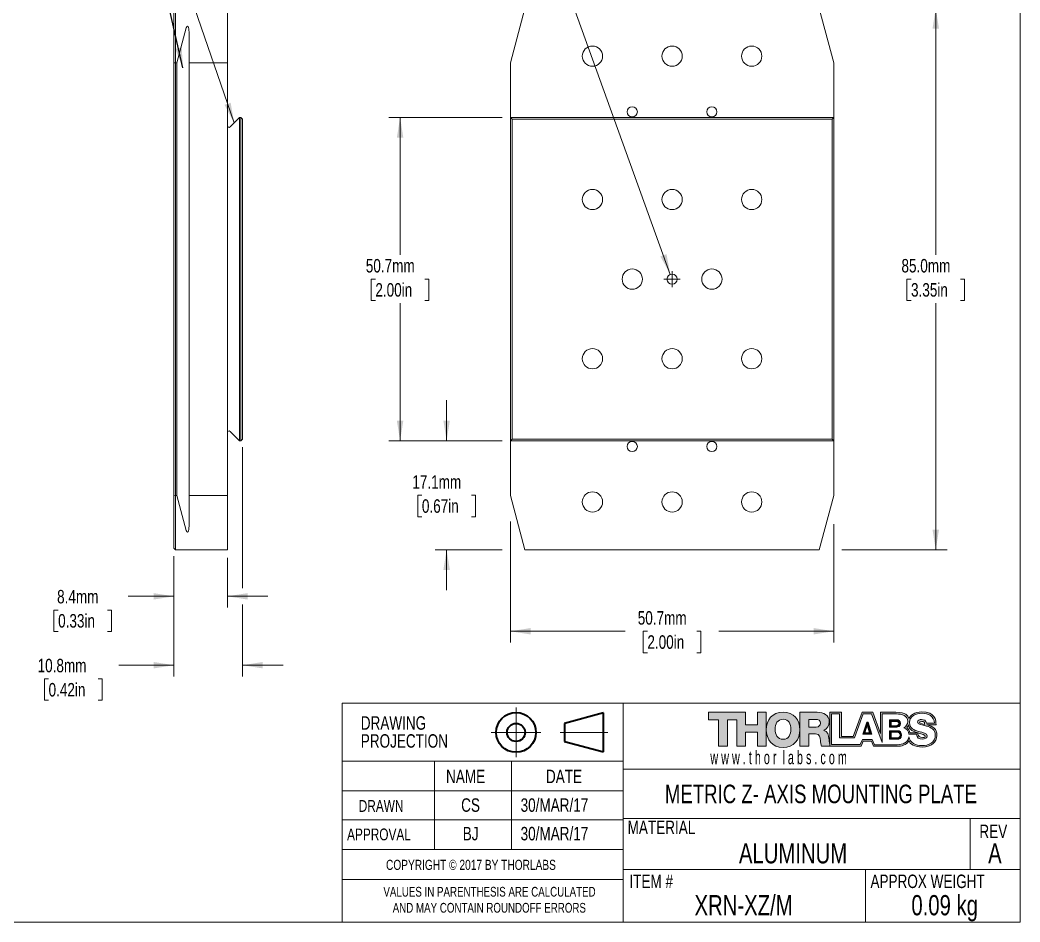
# Paper-space layout 'Sheet2' of a CAD drawing. Header units: millimetres. Extents: x 2 to 278, y 1 to 215.
# Drawn here: x 121.1 to 278, y 0.9 to 142.5 of the extents above; entities that cross this region are included whole.
import ezdxf

# ---------------------------------------------------------------- set-up
doc = ezdxf.new("R2010")
doc.units = ezdxf.units.MM
doc.header["$PDSIZE"] = -1
doc.linetypes.add('CENTERX2', pattern=[20.32, 12.7, -2.54, 2.54, -2.54])
doc.styles.add('SLDTEXTSTYLE0', font='TXT', dxfattribs={"width": 0.75})
doc.styles.add('SLDTEXTSTYLE1', font='TXT', dxfattribs={"width": 0.6})
doc.dimstyles.new('SLDDIMSTYLE0', dxfattribs={"dimtxt": 2.116667, "dimasz": 3.175, "dimexe": 0, "dimexo": 0.0625, "dimgap": 0.529167, "dimtad": 0, "dimtih": 1, "dimtoh": 1, "dimdec": 1, "dimrnd": 1e-09, "dimzin": 12, "dimdsep": 46, "dimtxsty": 'SLDTEXTSTYLE0', "dimsah": 1, "dimcen": 0.09, "dimadec": 0, "dimazin": 3, "dimtfac": 1, "dimtdec": 1, "dimtmove": 0, "dimatfit": 0, "dimfxl": 1, "dimfrac": 2, "dimtolj": 1, "dimtzin": 12, "dimarcsym": 0})
doc.dimstyles.new('SLDDIMSTYLE1', dxfattribs={"dimtxt": 2.116667, "dimasz": 3.175, "dimexe": 0, "dimexo": 0.0625, "dimgap": 0.529167, "dimtad": 0, "dimtih": 1, "dimtoh": 1, "dimdec": 1, "dimrnd": 1e-09, "dimzin": 12, "dimdsep": 46, "dimtxsty": 'SLDTEXTSTYLE0', "dimsah": 1, "dimcen": 0.09, "dimadec": 0, "dimazin": 3, "dimtfac": 1, "dimtdec": 1, "dimtofl": 0, "dimtmove": 0, "dimatfit": 3, "dimfxl": 1, "dimfrac": 2, "dimtolj": 1, "dimtzin": 12, "dimarcsym": 0})
doc.dimstyles.new('SLDDIMSTYLE2', dxfattribs={"dimtxt": 2.116667, "dimasz": 3.175, "dimexe": 0, "dimexo": 0.0625, "dimgap": 0.529167, "dimtad": 0, "dimtih": 1, "dimtoh": 1, "dimdec": 1, "dimrnd": 1e-09, "dimzin": 12, "dimdsep": 46, "dimtxsty": 'SLDTEXTSTYLE0', "dimsah": 1, "dimcen": 0, "dimadec": 0, "dimazin": 3, "dimtfac": 1, "dimtdec": 1, "dimtofl": 0, "dimtmove": 0, "dimatfit": 3, "dimfxl": 1, "dimfrac": 2, "dimtolj": 1, "dimtzin": 12, "dimarcsym": 0})
doc.dimstyles.new('SLDDIMSTYLE3', dxfattribs={"dimtxt": 0.18, "dimasz": 3.175, "dimexe": 0, "dimexo": 0.0625, "dimgap": 0, "dimtad": 0, "dimtih": 1, "dimtoh": 1, "dimdec": 0, "dimrnd": 1e-09, "dimzin": 0, "dimdsep": 46, "dimtxsty": 'Standard', "dimsah": 1, "dimcen": 0.09, "dimadec": 0, "dimazin": 0, "dimtfac": 3.175, "dimtdec": 0, "dimtofl": 0, "dimtmove": 0, "dimatfit": 3, "dimfxl": 1, "dimfrac": 2, "dimtolj": 1, "dimtzin": 0, "dimarcsym": 0})
doc.dimstyles.new('SLDDIMSTYLE4', dxfattribs={"dimtxt": 2.116667, "dimasz": 3.175, "dimexe": 0, "dimexo": 0.0625, "dimgap": 0.529167, "dimtad": 0, "dimtih": 1, "dimtoh": 1, "dimdec": 1, "dimrnd": 1e-09, "dimzin": 4, "dimdsep": 46, "dimtxsty": 'SLDTEXTSTYLE0', "dimsah": 1, "dimcen": 0.09, "dimadec": 0, "dimazin": 1, "dimtfac": 1, "dimtdec": 1, "dimtofl": 0, "dimtmove": 0, "dimatfit": 3, "dimfxl": 1, "dimfrac": 2, "dimtolj": 1, "dimtzin": 12, "dimarcsym": 0})

# ---------------------------------------------------------------- blocks, each defined once
blk = doc.blocks.new('THORLABS LOGO1_2')
at = {"linetype": 'Continuous'}
h = blk.add_hatch(color=7, dxfattribs=at)
edge = h.paths.add_edge_path(flags=0)
edge.add_spline(control_points=[(156.02, 46.19), (155.12, 47.9), (154.59, 50.05), (147.73, 50.05)], knot_values=[4, 4, 4, 4, 5, 5, 5, 5], weights=[1, 1, 1, 1], degree=3, periodic=0)
edge.add_line((147.73, 50.05), (138.3, 50.05))
edge.add_line((138.3, 50.05), (138.3, 36.75))
edge.add_line((138.3, 36.75), (133.38, 50.05))
edge.add_line((133.38, 50.05), (126.78, 50.05))
edge.add_line((126.78, 50.05), (121.04, 34.84))
edge.add_line((121.04, 34.84), (113.73, 34.79))
edge.add_line((113.73, 34.79), (113.64, 50.05))
edge.add_line((113.64, 50.05), (106.38, 50.05))
edge.add_line((106.38, 50.05), (106.37, 28.7))
edge.add_line((106.37, 28.7), (126.07, 28.76))
edge.add_line((126.07, 28.76), (127.34, 31.91))
edge.add_line((127.34, 31.91), (132.52, 31.91))
edge.add_line((132.52, 31.91), (133.73, 28.76))
edge.add_line((133.73, 28.76), (149.68, 28.76))
edge.add_spline(control_points=[(149.68, 28.76), (152.52, 28.81), (155.17, 30.16), (155.98, 32.14)], knot_values=[19, 19, 19, 19, 20, 20, 20, 20], weights=[1, 1, 1, 1], degree=3, periodic=0)
edge.add_spline(control_points=[(155.98, 32.14), (156.75, 30.16), (159.42, 28.16), (164.59, 28.16)], knot_values=[20, 20, 20, 20, 21, 21, 21, 21], weights=[1, 1, 1, 1], degree=3, periodic=0)
edge.add_spline(control_points=[(164.59, 28.16), (169.77, 28.16), (173.62, 31.31), (173.62, 35.45)], knot_values=[21, 21, 21, 21, 22, 22, 22, 22], weights=[1, 1, 1, 1], degree=3, periodic=0)
edge.add_spline(control_points=[(173.62, 35.45), (173.62, 39.66), (171.19, 41.16), (167.34, 42.17)], knot_values=[22, 22, 22, 22, 23, 23, 23, 23], weights=[1, 1, 1, 1], degree=3, periodic=0)
edge.add_spline(control_points=[(167.34, 42.17), (167.28, 42.18), (167.24, 42.2), (167.19, 42.21)], knot_values=[0, 0, 0, 0, 1, 1, 1, 1], weights=[1, 1, 1, 1], degree=3, periodic=0)
edge.add_line((167.19, 42.21), (173.07, 42.17))
edge.add_spline(control_points=[(173.07, 42.17), (173.07, 45.27), (172.46, 50.25), (164.19, 50.25)], knot_values=[2, 2, 2, 2, 3, 3, 3, 3], weights=[1, 1, 1, 1], degree=3, periodic=0)
edge.add_spline(control_points=[(164.19, 50.25), (159.36, 50.25), (156.98, 47.9), (156.02, 46.19)], knot_values=[3, 3, 3, 3, 4, 4, 4, 4], weights=[1, 1, 1, 1], degree=3, periodic=0)
edge = h.paths.add_edge_path(flags=0)
edge.add_spline(control_points=[(166.33, 35.1), (166.09, 34.16), (165.4, 33.89), (163.61, 34.38)], knot_values=[4, 4, 4, 4, 5, 5, 5, 5], weights=[1, 1, 1, 1], degree=3, periodic=0)
edge.add_spline(control_points=[(163.61, 34.38), (161.73, 34.9), (161.7, 35.93), (161.7, 37.09)], knot_values=[5, 5, 5, 5, 6, 6, 6, 6], weights=[1, 1, 1, 1], degree=3, periodic=0)
edge.add_spline(control_points=[(161.7, 37.09), (164.07, 36.41), (166.45, 35.6), (166.33, 35.1)], knot_values=[3, 3, 3, 3, 4, 4, 4, 4], weights=[1, 1, 1, 1], degree=3, periodic=0)
edge = h.paths.add_edge_path(flags=0)
edge.add_spline(control_points=[(155.3, 44.17), (155.3, 42.45), (154.27, 41.05), (152.76, 40.3)], knot_values=[17, 17, 17, 17, 18, 18, 18, 18], weights=[1, 1, 1, 1], degree=3, periodic=0)
edge.add_spline(control_points=[(152.76, 40.3), (154.66, 39.75), (155.88, 38.19), (156.06, 36.23)], knot_values=[18, 18, 18, 18, 19, 19, 19, 19], weights=[1, 1, 1, 1], degree=3, periodic=0)
edge.add_line((156.06, 36.23), (160.86, 36.23))
edge.add_spline(control_points=[(160.86, 36.23), (160.97, 33.97), (162.37, 33.25), (164.51, 33.25)], knot_values=[20, 20, 20, 20, 21, 21, 21, 21], weights=[1, 1, 1, 1], degree=3, periodic=0)
edge.add_spline(control_points=[(164.51, 33.25), (166.02, 33.25), (167.59, 33.79), (167.59, 35.21)], knot_values=[21, 21, 21, 21, 22, 22, 22, 22], weights=[1, 1, 1, 1], degree=3, periodic=0)
edge.add_spline(control_points=[(167.59, 35.21), (167.59, 36.91), (164.83, 37.23), (162.05, 38.01)], knot_values=[22, 22, 22, 22, 23, 23, 23, 23], weights=[1, 1, 1, 1], degree=3, periodic=0)
edge.add_spline(control_points=[(162.05, 38.01), (159.29, 38.79), (156.4, 40.03), (156.4, 43.55)], knot_values=[23, 23, 23, 23, 24, 24, 24, 24], weights=[1, 1, 1, 1], degree=3, periodic=0)
edge.add_spline(control_points=[(156.4, 43.55), (156.4, 47.75), (160.64, 49.39), (164.26, 49.39)], knot_values=[24, 24, 24, 24, 25, 25, 25, 25], weights=[1, 1, 1, 1], degree=3, periodic=0)
edge.add_spline(control_points=[(164.26, 49.39), (168.1, 49.39), (171.97, 47.54), (171.99, 43.2)], knot_values=[25, 25, 25, 25, 26, 26, 26, 26], weights=[1, 1, 1, 1], degree=3, periodic=0)
edge.add_line((171.99, 43.2), (166.97, 43.2))
edge.add_spline(control_points=[(166.97, 43.2), (167.05, 44.95), (165.4, 45.52), (163.86, 45.52)], knot_values=[27, 27, 27, 27, 28, 28, 28, 28], weights=[1, 1, 1, 1], degree=3, periodic=0)
edge.add_spline(control_points=[(163.86, 45.52), (162.78, 45.52), (161.43, 45.14), (161.43, 43.88)], knot_values=[28, 28, 28, 28, 29, 29, 29, 29], weights=[1, 1, 1, 1], degree=3, periodic=0)
edge.add_spline(control_points=[(161.43, 43.88), (161.43, 42.4), (164.21, 42.13), (167.02, 41.35)], knot_values=[29, 29, 29, 29, 30, 30, 30, 30], weights=[1, 1, 1, 1], degree=3, periodic=0)
edge.add_spline(control_points=[(167.02, 41.35), (169.8, 40.57), (172.61, 39.27), (172.61, 35.8)], knot_values=[30, 30, 30, 30, 31, 31, 31, 31], weights=[1, 1, 1, 1], degree=3, periodic=0)
edge.add_spline(control_points=[(172.61, 35.8), (172.61, 30.93), (168.45, 29.12), (164.21, 29.12)], knot_values=[31, 31, 31, 31, 32, 32, 32, 32], weights=[1, 1, 1, 1], degree=3, periodic=0)
edge.add_spline(control_points=[(164.21, 29.12), (160.29, 29.12), (156.78, 30.89), (156, 34.65)], knot_values=[0, 0, 0, 0, 1, 1, 1, 1], weights=[1, 1, 1, 1], degree=3, periodic=0)
edge.add_spline(control_points=[(156, 34.65), (155.49, 30.98), (152.35, 29.7), (148.57, 29.7)], knot_values=[1, 1, 1, 1, 2, 2, 2, 2], weights=[1, 1, 1, 1], degree=3, periodic=0)
edge.add_line((148.57, 29.7), (134.47, 29.7))
edge.add_line((134.47, 29.7), (133.03, 32.97))
edge.add_line((133.03, 32.97), (126.8, 32.97))
edge.add_line((126.8, 32.97), (125.34, 29.72))
edge.add_line((125.34, 29.72), (107.51, 29.72))
edge.add_line((107.51, 29.72), (107.51, 48.99))
edge.add_line((107.51, 48.99), (112.53, 48.99))
edge.add_line((112.53, 48.99), (112.53, 34.08))
edge.add_line((112.53, 34.08), (121.78, 34.08))
edge.add_line((121.78, 34.08), (127.39, 48.99))
edge.add_line((127.39, 48.99), (132.5, 48.99))
edge.add_line((132.5, 48.99), (139.3, 31.03))
edge.add_line((139.3, 31.03), (139.3, 48.99))
edge.add_line((139.3, 48.99), (148.33, 48.99))
edge.add_spline(control_points=[(148.33, 48.99), (151.65, 49.04), (155.3, 48.18), (155.3, 44.17)], knot_values=[16, 16, 16, 16, 17, 17, 17, 17], weights=[1, 1, 1, 1], degree=3, periodic=0)
edge = h.paths.add_edge_path(flags=0)
edge.add_line((161.57, 37.13), (156.71, 37.13))
edge.add_spline(control_points=[(156.71, 37.13), (156.71, 38.59), (155.45, 39.85), (154.65, 40.38)], knot_values=[8, 8, 8, 8, 9, 9, 9, 9], weights=[1, 1, 1, 1], degree=3, periodic=0)
edge.add_spline(control_points=[(154.65, 40.38), (155.05, 40.84), (155.65, 41.31), (155.85, 42.11)], knot_values=[9, 9, 9, 9, 10, 10, 10, 10], weights=[1, 1, 1, 1], degree=3, periodic=0)
edge.add_spline(control_points=[(155.85, 42.11), (155.85, 39.85), (157.97, 38.12), (160.63, 37.39)], knot_values=[10, 10, 10, 10, 11, 11, 11, 11], weights=[1, 1, 1, 1], degree=3, periodic=0)
edge.add_spline(control_points=[(160.63, 37.39), (160.94, 37.31), (161.26, 37.22), (161.57, 37.13)], knot_values=[0, 0, 0, 0, 1, 1, 1, 1], weights=[1, 1, 1, 1], degree=3, periodic=0)
edge = h.paths.add_edge_path(flags=0)
edge.add_spline(control_points=[(164.24, 44.24), (165.39, 44.21), (165.75, 43.97), (165.86, 43.28)], knot_values=[2, 2, 2, 2, 3, 3, 3, 3], weights=[1, 1, 1, 1], degree=3, periodic=0)
edge.add_spline(control_points=[(165.86, 43.28), (165.91, 43), (165.91, 42.83), (165.91, 42.47)], knot_values=[3, 3, 3, 3, 4, 4, 4, 4], weights=[1, 1, 1, 1], degree=3, periodic=0)
edge.add_spline(control_points=[(165.91, 42.47), (163.24, 43.15), (162.51, 43.26), (162.51, 43.83)], knot_values=[0, 0, 0, 0, 1, 1, 1, 1], weights=[1, 1, 1, 1], degree=3, periodic=0)
edge.add_spline(control_points=[(162.51, 43.83), (162.51, 44.09), (163.68, 44.26), (164.24, 44.24)], knot_values=[1, 1, 1, 1, 2, 2, 2, 2], weights=[1, 1, 1, 1], degree=3, periodic=0)
blk.add_hatch(color=7, dxfattribs=at).paths.add_polyline_path([(60.91, 42.27), (60.91, 50.05), (66.5, 50.05), (66.5, 28.7), (60.91, 28.7), (60.91, 37.49), (53.56, 37.49), (53.56, 28.7), (47.97, 28.7), (47.97, 45.26), (42.18, 45.26), (42.18, 28.7), (36.6, 28.7), (36.6, 45.26), (30.2, 45.26), (30.2, 50.05), (53.56, 50.05), (53.56, 42.27)], flags=0)
h = blk.add_hatch(color=7, dxfattribs=at)
edge = h.paths.add_edge_path(flags=0)
edge.add_spline(control_points=[(77.07, 27.95), (83.82, 27.96), (87.62, 32.9), (87.61, 39.09), (87.6, 45.28), (83.78, 50.2), (77.03, 50.19)], knot_values=[0, 0, 0, 0, 1, 1, 1, 2, 2, 2, 2], weights=[1, 1, 1, 1, 1, 1, 1], degree=3, periodic=0)
edge.add_spline(control_points=[(77.03, 50.19), (70.31, 50.18), (66.52, 45.27), (66.52, 39.13)], knot_values=[3.002118, 3.002118, 3.002118, 3.002118, 4, 4, 4, 4], weights=[1, 1, 1, 1], degree=3, periodic=0)
edge.add_spline(control_points=[(66.52, 39.13), (66.52, 39.11), (66.52, 39.1), (66.52, 39.09), (66.51, 32.9), (70.31, 27.96), (77.07, 27.95)], knot_values=[2, 2, 2, 2, 2.002118, 2.002118, 2.002118, 3.002118, 3.002118, 3.002118, 3.002118], weights=[1, 1, 1, 1, 1, 1, 1], degree=3, periodic=0)
edge = h.paths.add_edge_path(flags=0)
edge.add_spline(control_points=[(77.03, 33.06), (73.43, 33.06), (72.05, 36.23), (72.05, 39.39)], knot_values=[3, 3, 3, 3, 4, 4, 4, 4], weights=[1, 1, 1, 1], degree=3, periodic=0)
edge.add_spline(control_points=[(72.05, 39.39), (72.05, 42.56), (73.43, 45.73), (77.03, 45.73)], knot_values=[2, 2, 2, 2, 3, 3, 3, 3], weights=[1, 1, 1, 1], degree=3, periodic=0)
edge.add_spline(control_points=[(77.03, 45.73), (80.64, 45.73), (82.02, 42.56), (82.02, 39.39)], knot_values=[1, 1, 1, 1, 2, 2, 2, 2], weights=[1, 1, 1, 1], degree=3, periodic=0)
edge.add_spline(control_points=[(82.02, 39.39), (82.02, 36.23), (80.64, 33.06), (77.03, 33.06)], knot_values=[0, 0, 0, 0, 1, 1, 1, 1], weights=[1, 1, 1, 1], degree=3, periodic=0)
h = blk.add_hatch(color=7, dxfattribs=at)
edge = h.paths.add_edge_path(flags=0)
edge.add_line((87.62, 28.7), (87.62, 50.05))
edge.add_line((87.62, 50.05), (98.55, 50.05))
edge.add_spline(control_points=[(98.55, 50.05), (102.33, 50.05), (106.06, 48.34), (106.06, 44.04)], knot_values=[1, 1, 1, 1, 2, 2, 2, 2], weights=[1, 1, 1, 1], degree=3, periodic=0)
edge.add_spline(control_points=[(106.06, 44.04), (106.06, 41.73), (104.95, 39.55), (102.69, 38.69)], knot_values=[2, 2, 2, 2, 3, 3, 3, 3], weights=[1, 1, 1, 1], degree=3, periodic=0)
edge.add_line((102.69, 38.69), (102.69, 38.63))
edge.add_spline(control_points=[(102.69, 38.63), (104.98, 38.09), (105.64, 35.55), (105.82, 33.51)], knot_values=[4, 4, 4, 4, 5, 5, 5, 5], weights=[1, 1, 1, 1], degree=3, periodic=0)
edge.add_spline(control_points=[(105.82, 33.51), (105.88, 32.85), (106, 30.96), (106.37, 29.72)], knot_values=[5, 5, 5, 5, 5.740443, 5.740443, 5.740443, 5.740443], weights=[1, 1, 1, 1], degree=3, periodic=0)
edge.add_line((106.37, 29.72), (106.37, 28.7))
edge.add_line((106.37, 28.7), (101.19, 28.7))
edge.add_spline(control_points=[(101.19, 28.7), (100.71, 29.42), (100.62, 31.51), (100.56, 32.11)], knot_values=[7, 7, 7, 7, 8, 8, 8, 8], weights=[1, 1, 1, 1], degree=3, periodic=0)
edge.add_spline(control_points=[(100.56, 32.11), (100.41, 34.26), (100.05, 36.47), (97.44, 36.47)], knot_values=[8, 8, 8, 8, 9, 9, 9, 9], weights=[1, 1, 1, 1], degree=3, periodic=0)
edge.add_line((97.44, 36.47), (93.21, 36.47))
edge.add_line((93.21, 36.47), (93.21, 28.7))
edge.add_line((93.21, 28.7), (87.62, 28.7))
edge = h.paths.add_edge_path(flags=0)
edge.add_line((97.65, 45.61), (93.21, 45.61))
edge.add_line((93.21, 45.61), (93.21, 40.8))
edge.add_line((93.21, 40.8), (97.89, 40.8))
edge.add_spline(control_points=[(97.89, 40.8), (99.57, 40.8), (100.47, 41.7), (100.47, 43.31)], knot_values=[1, 1, 1, 1, 2, 2, 2, 2], weights=[1, 1, 1, 1], degree=3, periodic=0)
edge.add_spline(control_points=[(100.47, 43.31), (100.47, 44.9), (99.21, 45.61), (97.65, 45.61)], knot_values=[2, 2, 2, 2, 3, 3, 3, 3], weights=[1, 1, 1, 1], degree=3, periodic=0)
h = blk.add_hatch(color=7, dxfattribs=at)
edge = h.paths.add_edge_path(flags=0)
edge.add_line((143.88, 40.69), (143.88, 45.36))
edge.add_line((143.88, 45.36), (148.36, 45.36))
edge.add_spline(control_points=[(148.36, 45.36), (149.57, 45.36), (150.72, 44.78), (150.72, 43.01)], knot_values=[1, 1, 1, 1, 2, 2, 2, 2], weights=[1, 1, 1, 1], degree=3, periodic=0)
edge.add_spline(control_points=[(150.72, 43.01), (150.72, 41.27), (149.35, 40.69), (148.36, 40.69)], knot_values=[2, 2, 2, 2, 3, 3, 3, 3], weights=[1, 1, 1, 1], degree=3, periodic=0)
edge.add_line((148.36, 40.69), (143.88, 40.69))
edge = h.paths.add_edge_path(flags=0)
edge.add_spline(control_points=[(149.63, 42.98), (149.63, 44), (148.83, 44.33), (147.98, 44.33)], knot_values=[3, 3, 3, 3, 4, 4, 4, 4], weights=[1, 1, 1, 1], degree=3, periodic=0)
edge.add_line((147.98, 44.33), (144.86, 44.33))
edge.add_line((144.86, 44.33), (144.86, 41.64))
edge.add_line((144.86, 41.64), (147.98, 41.64))
edge.add_spline(control_points=[(147.98, 41.64), (148.68, 41.64), (149.63, 41.97), (149.63, 42.98)], knot_values=[2, 2, 2, 2, 3, 3, 3, 3], weights=[1, 1, 1, 1], degree=3, periodic=0)
h = blk.add_hatch(color=7, dxfattribs=at)
h.paths.add_polyline_path([(127.07, 36.2), (132.81, 36.2), (130.37, 43.91), (129.59, 43.91)], flags=0)
h.paths.add_polyline_path([(128.42, 37.23), (129.93, 41.88), (131.39, 37.23)], flags=0)
h = blk.add_hatch(color=7, dxfattribs=at)
edge = h.paths.add_edge_path(flags=0)
edge.add_line((143.88, 33.08), (143.88, 38.46))
edge.add_line((143.88, 38.46), (148.85, 38.46))
edge.add_spline(control_points=[(148.85, 38.46), (150.2, 38.46), (151.47, 37.79), (151.47, 35.75)], knot_values=[1, 1, 1, 1, 2, 2, 2, 2], weights=[1, 1, 1, 1], degree=3, periodic=0)
edge.add_spline(control_points=[(151.47, 35.75), (151.47, 33.75), (149.96, 33.08), (148.85, 33.08)], knot_values=[2, 2, 2, 2, 3, 3, 3, 3], weights=[1, 1, 1, 1], degree=3, periodic=0)
edge.add_line((148.85, 33.08), (143.88, 33.08))
edge = h.paths.add_edge_path(flags=0)
edge.add_spline(control_points=[(150.53, 35.71), (150.53, 37.03), (149.58, 37.46), (148.57, 37.46)], knot_values=[3, 3, 3, 3, 4, 4, 4, 4], weights=[1, 1, 1, 1], degree=3, periodic=0)
edge.add_line((148.57, 37.46), (144.84, 37.46))
edge.add_line((144.84, 37.46), (144.84, 34))
edge.add_line((144.84, 34), (148.57, 34))
edge.add_spline(control_points=[(148.57, 34), (149.4, 34), (150.53, 34.43), (150.53, 35.71)], knot_values=[2, 2, 2, 2, 3, 3, 3, 3], weights=[1, 1, 1, 1], degree=3, periodic=0)
at = {"color": 7, "linetype": 'Continuous', "lineweight": 18}
for p, q in [((30.2, 45.26), (30.2, 50.05)), ((30.2, 50.05), (53.56, 50.05)), ((36.6, 45.26), (30.2, 45.26)), ((36.6, 28.7), (36.6, 45.26)), ((47.97, 45.26), (42.18, 45.26)), ((42.18, 45.26), (42.18, 28.7)), ((47.97, 28.7), (47.97, 45.26)), ((53.56, 50.05), (53.56, 42.27)), ((60.91, 42.27), (60.91, 50.05)), ((60.91, 50.05), (66.5, 50.05)), ((66.5, 50.05), (66.5, 28.7)), ((87.62, 50.05), (98.55, 50.05)), ((87.62, 28.7), (87.62, 50.05)), ((97.65, 45.61), (93.21, 45.61)), ((93.21, 45.61), (93.21, 40.8)), ((106.38, 50.05), (106.37, 28.7)), ((113.64, 50.05), (106.38, 50.05)), ((107.51, 29.72), (107.51, 48.99)), ((107.51, 48.99), (112.53, 48.99)), ((112.53, 48.99), (112.53, 34.08)), ((113.73, 34.79), (113.64, 50.05)), ((126.78, 50.05), (121.04, 34.84)), ((121.78, 34.08), (127.39, 48.99)), ((133.38, 50.05), (126.78, 50.05)), ((127.39, 48.99), (132.5, 48.99)), ((132.5, 48.99), (139.3, 31.03)), ((138.3, 36.75), (133.38, 50.05)), ((147.73, 50.05), (138.3, 50.05)), ((138.3, 50.05), (138.3, 36.75)), ((139.3, 31.03), (139.3, 48.99)), ((139.3, 48.99), (148.33, 48.99)), ((143.88, 45.36), (148.36, 45.36)), ((143.88, 40.69), (143.88, 45.36)), ((144.86, 44.33), (144.86, 41.64)), ((147.98, 44.33), (144.86, 44.33)), ((53.56, 42.27), (60.91, 42.27)), ((93.21, 40.8), (97.89, 40.8)), ((102.69, 38.69), (102.69, 38.63)), ((127.07, 36.2), (129.59, 43.91)), ((129.93, 41.88), (128.42, 37.23)), ((129.59, 43.91), (130.37, 43.91)), ((131.39, 37.23), (129.93, 41.88)), ((130.37, 43.91), (132.81, 36.2)), ((148.36, 40.69), (143.88, 40.69)), ((143.88, 38.46), (148.85, 38.46)), ((143.88, 33.08), (143.88, 38.46)), ((144.86, 41.64), (147.98, 41.64)), ((171.99, 43.2), (166.97, 43.2)), ((167.19, 42.21), (173.07, 42.17)), ((60.91, 37.49), (53.56, 37.49)), ((53.56, 37.49), (53.56, 28.7)), ((60.91, 28.7), (60.91, 37.49)), ((97.44, 36.47), (93.21, 36.47)), ((93.21, 36.47), (93.21, 28.7)), ((112.53, 34.08), (121.78, 34.08)), ((121.04, 34.84), (113.73, 34.79)), ((126.8, 32.97), (125.34, 29.72)), ((126.07, 28.76), (127.34, 31.91)), ((133.03, 32.97), (126.8, 32.97)), ((132.81, 36.2), (127.07, 36.2)), ((127.34, 31.91), (132.52, 31.91)), ((128.42, 37.23), (131.39, 37.23)), ((132.52, 31.91), (133.73, 28.76)), ((134.47, 29.7), (133.03, 32.97)), ((148.85, 33.08), (143.88, 33.08)), ((144.84, 37.46), (144.84, 34)), ((148.57, 37.46), (144.84, 37.46)), ((144.84, 34), (148.57, 34)), ((156.06, 36.23), (160.86, 36.23)), ((161.57, 37.13), (156.71, 37.13)), ((42.18, 28.7), (36.6, 28.7)), ((53.56, 28.7), (47.97, 28.7)), ((66.5, 28.7), (60.91, 28.7)), ((93.21, 28.7), (87.62, 28.7)), ((106.37, 28.7), (101.19, 28.7)), ((106.37, 29.72), (106.37, 28.7)), ((106.37, 28.7), (126.07, 28.76)), ((125.34, 29.72), (107.51, 29.72)), ((133.73, 28.76), (149.68, 28.76)), ((148.57, 29.7), (134.47, 29.7))]:
    blk.add_line(p, q, dxfattribs=at)
at = {"color": 8, "linetype": 'Continuous', "lineweight": 0}
for points in [[(164.19, 50.25), (159.36, 50.25), (156.98, 47.9), (156.02, 46.19)], [(173.07, 42.17), (173.07, 45.27), (172.46, 50.25), (164.19, 50.25)], [(66.52, 39.13), (66.52, 45.27), (70.31, 50.18), (77.03, 50.19)], [(77.03, 45.73), (73.43, 45.73), (72.05, 42.56), (72.05, 39.39)], [(82.02, 39.39), (82.02, 42.56), (80.64, 45.73), (77.03, 45.73)], [(100.47, 43.31), (100.47, 44.9), (99.21, 45.61), (97.65, 45.61)], [(98.55, 50.05), (102.33, 50.05), (106.06, 48.34), (106.06, 44.04)], [(106.06, 44.04), (106.06, 41.73), (104.95, 39.55), (102.69, 38.69)], [(156.02, 46.19), (155.12, 47.9), (154.59, 50.05), (147.73, 50.05)], [(149.63, 42.98), (149.63, 44), (148.83, 44.33), (147.98, 44.33)], [(148.33, 48.99), (151.65, 49.04), (155.3, 48.18), (155.3, 44.17)], [(148.36, 45.36), (149.57, 45.36), (150.72, 44.78), (150.72, 43.01)], [(155.3, 44.17), (155.3, 42.45), (154.27, 41.05), (152.76, 40.3)], [(156.4, 43.55), (156.4, 47.75), (160.64, 49.39), (164.26, 49.39)], [(163.86, 45.52), (162.78, 45.52), (161.43, 45.14), (161.43, 43.88)], [(162.51, 43.83), (162.51, 44.09), (163.68, 44.26), (164.24, 44.24)], [(166.97, 43.2), (167.05, 44.95), (165.4, 45.52), (163.86, 45.52)], [(164.24, 44.24), (165.39, 44.21), (165.75, 43.97), (165.86, 43.28)], [(164.26, 49.39), (168.1, 49.39), (171.97, 47.54), (171.99, 43.2)], [(72.05, 39.39), (72.05, 36.23), (73.43, 33.06), (77.03, 33.06)], [(77.03, 33.06), (80.64, 33.06), (82.02, 36.23), (82.02, 39.39)], [(97.89, 40.8), (99.57, 40.8), (100.47, 41.7), (100.47, 43.31)], [(102.69, 38.63), (104.98, 38.09), (105.64, 35.55), (105.82, 33.51)], [(147.98, 41.64), (148.68, 41.64), (149.63, 41.97), (149.63, 42.98)], [(150.72, 43.01), (150.72, 41.27), (149.35, 40.69), (148.36, 40.69)], [(148.85, 38.46), (150.2, 38.46), (151.47, 37.79), (151.47, 35.75)], [(152.76, 40.3), (154.66, 39.75), (155.88, 38.19), (156.06, 36.23)], [(154.65, 40.38), (155.05, 40.84), (155.65, 41.31), (155.85, 42.11)], [(156.71, 37.13), (156.71, 38.59), (155.45, 39.85), (154.65, 40.38)], [(155.85, 42.11), (155.85, 39.85), (157.97, 38.12), (160.63, 37.39)], [(162.05, 38.01), (159.29, 38.79), (156.4, 40.03), (156.4, 43.55)], [(161.43, 43.88), (161.43, 42.4), (164.21, 42.13), (167.02, 41.35)], [(167.59, 35.21), (167.59, 36.91), (164.83, 37.23), (162.05, 38.01)], [(165.91, 42.47), (163.24, 43.15), (162.51, 43.26), (162.51, 43.83)], [(165.86, 43.28), (165.91, 43), (165.91, 42.83), (165.91, 42.47)], [(167.02, 41.35), (169.8, 40.57), (172.61, 39.27), (172.61, 35.8)], [(167.34, 42.17), (167.28, 42.18), (167.24, 42.2), (167.19, 42.21)], [(173.62, 35.45), (173.62, 39.66), (171.19, 41.16), (167.34, 42.17)], [(100.56, 32.11), (100.41, 34.26), (100.05, 36.47), (97.44, 36.47)], [(101.19, 28.7), (100.71, 29.42), (100.62, 31.51), (100.56, 32.11)], [(105.82, 33.51), (105.88, 32.85), (106, 30.96), (106.37, 29.72)], [(150.53, 35.71), (150.53, 37.03), (149.58, 37.46), (148.57, 37.46)], [(148.57, 34), (149.4, 34), (150.53, 34.43), (150.53, 35.71)], [(156, 34.65), (155.49, 30.98), (152.35, 29.7), (148.57, 29.7)], [(151.47, 35.75), (151.47, 33.75), (149.96, 33.08), (148.85, 33.08)], [(149.68, 28.76), (152.52, 28.81), (155.17, 30.16), (155.98, 32.14)], [(155.98, 32.14), (156.75, 30.16), (159.42, 28.16), (164.59, 28.16)], [(164.21, 29.12), (160.29, 29.12), (156.78, 30.89), (156, 34.65)], [(160.63, 37.39), (160.94, 37.31), (161.26, 37.22), (161.57, 37.13)], [(160.86, 36.23), (160.97, 33.97), (162.37, 33.25), (164.51, 33.25)], [(161.7, 37.09), (164.07, 36.41), (166.45, 35.6), (166.33, 35.1)], [(163.61, 34.38), (161.73, 34.9), (161.7, 35.93), (161.7, 37.09)], [(166.33, 35.1), (166.09, 34.16), (165.4, 33.89), (163.61, 34.38)], [(172.61, 35.8), (172.61, 30.93), (168.45, 29.12), (164.21, 29.12)], [(164.51, 33.25), (166.02, 33.25), (167.59, 33.79), (167.59, 35.21)], [(164.59, 28.16), (169.77, 28.16), (173.62, 31.31), (173.62, 35.45)]]:
    blk.add_open_spline(points, degree=3, dxfattribs=at)
for points, knots in [([(77.03, 50.19), (83.78, 50.2), (87.6, 45.28), (87.61, 39.09), (87.62, 32.9), (83.82, 27.96), (77.07, 27.95)], [0, 0, 0, 0, 1, 1, 1, 2, 2, 2, 2]), ([(77.07, 27.95), (70.31, 27.96), (66.51, 32.9), (66.52, 39.09), (66.52, 39.1), (66.52, 39.11), (66.52, 39.13)], [2, 2, 2, 2, 3, 3, 3, 3.002118, 3.002118, 3.002118, 3.002118])]:
    blk.add_open_spline(points, degree=3, knots=knots, dxfattribs=at)
blk = doc.blocks.new('Third Angle Projection Block_2')
at = {"color": 7, "linetype": 'CENTERX2', "lineweight": 18}
for p, q in [((101.48, 23.81), (101.48, 14.07)), ((96.6, 18.94), (106.35, 18.94)), ((110.14, 18.94), (119.45, 18.94))]:
    blk.add_line(p, q, dxfattribs=at)
at = {"color": 7, "linetype": 'Continuous', "lineweight": 35}
for p, q in [((118.62, 22.75), (111, 20.71)), ((118.62, 15.13), (118.62, 22.75)), ((111, 20.71), (111, 17.17)), ((111, 17.17), (118.62, 15.13))]:
    blk.add_line(p, q, dxfattribs=at)
for radius in [3.9, 1.77]:
    blk.add_circle((101.48, 18.94), radius, dxfattribs=at)
at = {"color": 7, "linetype": 'Continuous', "lineweight": 0}
blk.add_point((101.48, 18.94), dxfattribs=at)
blk = doc.blocks.new('SW_NOTE_5')
at = {"color": 0, "linetype": 'Continuous', "lineweight": 0, "char_height": 1.524, "attachment_point": 2, "style": 'SLDTEXTSTYLE0'}
for s, insert in [('VALUES IN PARENTHESIS ARE CALCULATED', (19.91, 1.96)), ('AND MAY CONTAIN ROUNDOFF ERRORS', (19.88, -0.56))]:
    blk.add_mtext(s, dxfattribs=dict(at, insert=insert))
blk = doc.blocks.new('SW_NOTE_6')
at = {"color": 0, "linetype": 'Continuous', "lineweight": 0, "char_height": 2.117, "attachment_point": 1, "style": 'SLDTEXTSTYLE0'}
for s, insert in [('DRAWING', (0, 2.73)), ('PROJECTION', (0, -0.09))]:
    blk.add_mtext(s, dxfattribs=dict(at, insert=insert))
blk = doc.blocks.new('_D_21')
at = {"color": 7, "linetype": 'Continuous', "lineweight": 18}
for p, q in [((145.22, 58.33), (145.22, 50.26)), ((153.62, 58.07), (153.62, 50.26)), ((145.22, 52.04), (138.07, 52.04)), ((153.62, 52.04), (159.97, 52.04)), ((127.06, 49.88), (126.41, 49.88)), ((126.41, 49.88), (126.41, 46.52)), ((134.81, 49.88), (135.46, 49.88)), ((135.46, 49.88), (135.46, 46.52)), ((126.41, 46.52), (127.06, 46.52)), ((135.46, 46.52), (134.81, 46.52))]:
    blk.add_line(p, q, dxfattribs=at)
for points in [[(145.22, 52.04), (142.05, 52.54), (142.05, 51.53)], [(153.62, 52.04), (156.79, 51.53), (156.79, 52.54)]]:
    blk.add_solid(points, dxfattribs=at)
at = {"color": 7, "linetype": 'Continuous', "lineweight": 18, "char_height": 2.117, "attachment_point": 1, "style": 'SLDTEXTSTYLE0'}
for s, insert in [('8.4mm', (126.9, 53.04)), ('0.33in', (127.06, 49.25))]:
    blk.add_mtext(s, dxfattribs=dict(at, insert=insert))
blk = doc.blocks.new('_D_22')
at = {"color": 7, "linetype": 'Continuous', "lineweight": 18}
for p, q in [((156, 75.45), (156, 53.31)), ((145.22, 58.34), (145.22, 39.45)), ((156, 50.77), (156, 39.45)), ((145.22, 41.22), (136.58, 41.22)), ((156, 41.22), (162.35, 41.22)), ((125.56, 39.07), (124.92, 39.07)), ((124.92, 39.07), (124.92, 35.71)), ((133.32, 39.07), (133.96, 39.07)), ((133.96, 39.07), (133.96, 35.71)), ((124.92, 35.71), (125.56, 35.71)), ((133.96, 35.71), (133.32, 35.71))]:
    blk.add_line(p, q, dxfattribs=at)
for points in [[(145.22, 41.22), (142.05, 41.73), (142.05, 40.72)], [(156, 41.22), (159.18, 40.72), (159.18, 41.73)]]:
    blk.add_solid(points, dxfattribs=at)
at = {"color": 7, "linetype": 'Continuous', "lineweight": 18, "char_height": 2.117, "attachment_point": 1, "style": 'SLDTEXTSTYLE0'}
for s, insert in [('10.8mm', (123.84, 42.23)), ('0.42in', (125.56, 38.43))]:
    blk.add_mtext(s, dxfattribs=dict(at, insert=insert))
blk = doc.blocks.new('_D_23')
at = {"color": 7, "linetype": 'Continuous', "lineweight": 18}
for p, q in [((247.75, 144.34), (266.55, 144.34)), ((264.77, 144.34), (264.77, 105.63)), ((260.89, 101.84), (260.25, 101.84)), ((260.25, 101.84), (260.25, 98.48)), ((268.65, 101.84), (269.29, 101.84)), ((269.29, 101.84), (269.29, 98.48)), ((260.25, 98.48), (260.89, 98.48)), ((264.77, 59.34), (264.77, 98.05)), ((269.29, 98.48), (268.65, 98.48)), ((250.04, 59.34), (266.55, 59.34))]:
    blk.add_line(p, q, dxfattribs=at)
for points in [[(264.77, 144.34), (264.26, 141.17), (265.28, 141.17)], [(264.77, 59.34), (265.28, 62.52), (264.26, 62.52)]]:
    blk.add_solid(points, dxfattribs=at)
at = {"color": 7, "linetype": 'Continuous', "lineweight": 18, "char_height": 2.117, "attachment_point": 1, "style": 'SLDTEXTSTYLE0'}
for s, insert in [('85.0mm', (259.39, 105)), ('3.35in', (260.89, 101.21))]:
    blk.add_mtext(s, dxfattribs=dict(at, insert=insert))
blk = doc.blocks.new('_D_24')
at = {"color": 7, "linetype": 'Continuous', "lineweight": 18}
for p, q in [((188.02, 76.47), (188.02, 82.82)), ((196.75, 76.47), (186.24, 76.47)), ((184.14, 67.91), (183.5, 67.91)), ((183.5, 67.91), (183.5, 64.54)), ((191.9, 67.91), (192.54, 67.91)), ((192.54, 67.91), (192.54, 64.54)), ((183.5, 64.54), (184.14, 64.54)), ((192.54, 64.54), (191.9, 64.54)), ((196.75, 59.34), (186.24, 59.34)), ((188.02, 59.34), (188.02, 52.99))]:
    blk.add_line(p, q, dxfattribs=at)
for points in [[(188.02, 76.47), (188.53, 79.64), (187.51, 79.64)], [(188.02, 59.34), (187.51, 56.17), (188.53, 56.17)]]:
    blk.add_solid(points, dxfattribs=at)
at = {"color": 7, "linetype": 'Continuous', "lineweight": 18, "char_height": 2.117, "attachment_point": 1, "style": 'SLDTEXTSTYLE0'}
for s, insert in [('17.1mm', (182.64, 71.06)), ('0.67in', (184.14, 67.27))]:
    blk.add_mtext(s, dxfattribs=dict(at, insert=insert))
blk = doc.blocks.new('_D_25')
at = {"color": 7, "linetype": 'Continuous', "lineweight": 18}
for p, q in [((196.75, 127.22), (178.94, 127.22)), ((180.72, 127.22), (180.72, 105.63)), ((176.84, 101.84), (176.2, 101.84)), ((176.2, 101.84), (176.2, 98.48)), ((184.6, 101.84), (185.24, 101.84)), ((185.24, 101.84), (185.24, 98.48)), ((176.2, 98.48), (176.84, 98.48)), ((180.72, 76.47), (180.72, 98.05)), ((185.24, 98.48), (184.6, 98.48)), ((196.75, 76.47), (178.94, 76.47))]:
    blk.add_line(p, q, dxfattribs=at)
for points in [[(180.72, 127.22), (180.21, 124.04), (181.23, 124.04)], [(180.72, 76.47), (181.23, 79.64), (180.21, 79.64)]]:
    blk.add_solid(points, dxfattribs=at)
at = {"color": 7, "linetype": 'Continuous', "lineweight": 18, "char_height": 2.117, "attachment_point": 1, "style": 'SLDTEXTSTYLE0'}
for s, insert in [('50.7mm', (175.34, 105)), ('2.00in', (176.84, 101.21))]:
    blk.add_mtext(s, dxfattribs=dict(at, insert=insert))
blk = doc.blocks.new('_D_26')
at = {"color": 7, "linetype": 'Continuous', "lineweight": 18}
for p, q in [((198.02, 63.76), (198.02, 44.78)), ((248.77, 63.37), (248.77, 44.78)), ((198.02, 46.55), (216.04, 46.55)), ((219.52, 46.55), (218.87, 46.55)), ((218.87, 46.55), (218.87, 43.19)), ((227.27, 46.55), (227.92, 46.55)), ((227.92, 46.55), (227.92, 43.19)), ((248.77, 46.55), (230.75, 46.55)), ((218.87, 43.19), (219.52, 43.19)), ((227.92, 43.19), (227.27, 43.19))]:
    blk.add_line(p, q, dxfattribs=at)
for points in [[(198.02, 46.55), (201.2, 46.05), (201.2, 47.06)], [(248.77, 46.55), (245.59, 47.06), (245.59, 46.05)]]:
    blk.add_solid(points, dxfattribs=at)
at = {"color": 7, "linetype": 'Continuous', "lineweight": 18, "char_height": 2.117, "attachment_point": 1, "style": 'SLDTEXTSTYLE0'}
for s, insert in [('50.7mm', (218.01, 49.71)), ('2.00in', (219.52, 45.92))]:
    blk.add_mtext(s, dxfattribs=dict(at, insert=insert))
blk = doc.blocks.new('_D_27')
at = {"color": 7, "linetype": 'Continuous', "lineweight": 18}
for p, q in [((204.8, 153.33), (200.99, 153.33)), ((223.12, 102.59), (204.8, 153.33))]:
    blk.add_line(p, q, dxfattribs=at)
blk.add_solid([(223.12, 102.59), (222.52, 105.75), (221.57, 105.4)], dxfattribs=at)
at = {"color": 7, "linetype": 'Continuous', "lineweight": 18, "insert": (160.45, 154.33), "char_height": 2.1167, "attachment_point": 1, "style": 'SLDTEXTSTYLE0'}
blk.add_mtext('METRIC IDENTIFICATION MARK', dxfattribs=at)
blk = doc.blocks.new('SW_CENTERMARKSYMBOL_22')
at = {"color": 0, "linetype": 'Continuous', "lineweight": 0}
for q in [(-1.27, 0), (0, 1.27), (0, -1.27), (1.27, 0)]:
    blk.add_line((0, 0), q, dxfattribs=at)

psp = doc.layouts.new('Sheet2')

# ---------------------------------------------------------------- linework, layer by layer
at = {"color": 7, "linetype": 'Continuous', "lineweight": 18}
for p, q in [((277.99, 0.9), (277.99, 214.65)), ((145.22, 135.78), (145.22, 144.09)), ((145.48, 144.34), (145.48, 135.81)), ((153.62, 144.34), (153.62, 135.81)), ((200.31, 144.34), (198.02, 135.81)), ((248.77, 135.81), (246.48, 144.34)), ((147.17, 141.3), (145.7, 135.81)), ((147.61, 135.81), (147.61, 140.63)), ((145.48, 135.81), (145.22, 135.78)), ((145.22, 67.91), (145.22, 135.78)), ((145.7, 135.81), (145.48, 135.81)), ((145.48, 135.81), (145.48, 67.87)), ((145.7, 67.87), (145.7, 135.81)), ((147.61, 67.87), (147.61, 135.81)), ((153.62, 135.81), (147.61, 135.81)), ((153.62, 135.81), (153.62, 67.87)), ((198.02, 135.81), (198.02, 127.22)), ((248.77, 135.81), (248.77, 127.22)), ((154.05, 125.74), (155.52, 127.22)), ((155.52, 76.47), (155.52, 127.22)), ((155.52, 127.22), (155.75, 127.22)), ((155.75, 76.47), (155.75, 127.22)), ((155.75, 127.22), (156, 126.96)), ((198.02, 76.47), (198.02, 127.22)), ((198.02, 127.22), (198.28, 126.96)), ((248.77, 127.22), (198.02, 127.22)), ((248.51, 126.96), (248.77, 127.22)), ((248.77, 76.47), (248.77, 127.22)), ((156, 76.72), (156, 126.96)), ((198.28, 76.72), (198.28, 126.96)), ((248.51, 126.96), (198.28, 126.96)), ((248.51, 76.72), (248.51, 126.96)), ((155.52, 76.47), (154.05, 77.94)), ((155.75, 76.47), (155.52, 76.47)), ((156, 76.72), (155.75, 76.47)), ((198.28, 76.72), (198.02, 76.47)), ((248.77, 76.47), (198.02, 76.47)), ((198.02, 76.47), (198.02, 67.87)), ((248.51, 76.72), (198.28, 76.72)), ((248.77, 76.47), (248.51, 76.72)), ((248.77, 76.47), (248.77, 67.87)), ((145.22, 59.6), (145.22, 67.91)), ((145.48, 67.87), (145.22, 67.91)), ((145.48, 67.87), (145.48, 59.34)), ((145.48, 67.87), (145.7, 67.87)), ((145.7, 67.87), (147.17, 62.38)), ((147.61, 67.87), (153.62, 67.87)), ((147.61, 63.05), (147.61, 67.87)), ((153.62, 67.87), (153.62, 59.34)), ((198.02, 67.87), (200.31, 59.34)), ((246.48, 59.34), (248.77, 67.87)), ((145.22, 59.6), (145.48, 59.34)), ((153.62, 59.34), (145.48, 59.34)), ((246.48, 59.34), (200.31, 59.34)), ((277.99, 35.24), (277.99, 50.03)), ((171.63, 7.56), (171.63, 35.24)), ((171.63, 35.24), (215.74, 35.24)), ((215.74, 35.24), (215.74, 0.9)), ((215.74, 35.24), (277.99, 35.24)), ((171.63, 12.3), (171.63, 26.17)), ((171.63, 0.9), (171.63, 26.17)), ((215.74, 26.17), (171.63, 26.17)), ((186.13, 26.17), (186.13, 12.3)), ((198.21, 26.17), (198.21, 12.3)), ((215.74, 24.89), (277.99, 24.89)), ((215.74, 21.49), (171.63, 21.49)), ((215.74, 16.92), (171.63, 16.92)), ((215.74, 17.16), (277.99, 17.16)), ((270.17, 17.16), (270.17, 9.14)), ((215.74, 12.3), (171.63, 12.3)), ((171.63, 12.3), (171.63, 7.56)), ((215.74, 9.14), (277.99, 9.14)), ((253.75, 9.14), (253.75, 0.9)), ((171.63, 7.56), (215.74, 7.56)), ((277.99, 0.9), (1.58, 0.9))]:
    psp.add_line(p, q, dxfattribs=at)
at = {"color": 8, "linetype": 'Continuous', "lineweight": 0}
psp.add_line((154.68, 126.37), (136.98, 177.95), dxfattribs=at)
at = {"color": 7, "linetype": 'Continuous', "lineweight": 18}
for centre, radius in [((210.9, 136.85), 1.59), ((223.4, 136.85), 1.59), ((235.89, 136.85), 1.59), ((217.15, 128.11), 0.8), ((229.64, 128.11), 0.8), ((210.9, 114.34), 1.59), ((223.4, 114.34), 1.59), ((235.89, 114.34), 1.59), ((217.15, 101.84), 1.59), ((223.39, 101.84), 0.8), ((229.64, 101.84), 1.59), ((210.9, 89.35), 1.59), ((223.4, 89.35), 1.59), ((235.89, 89.35), 1.59), ((217.15, 75.57), 0.8), ((229.64, 75.57), 0.8), ((210.9, 66.85), 1.59), ((223.4, 66.85), 1.59), ((235.89, 66.85), 1.59)]:
    psp.add_circle(centre, radius, dxfattribs=at)
for centre, start, end in [((153.87, 125.92), 180, 315), ((153.87, 77.76), 45, 180)]:
    psp.add_arc(centre, 0.254, start, end, dxfattribs=at)
for centre, start_param, end_param in [((147.35, 140.63), 4.712389, 7.068583), ((147.35, 63.05), 2.356194, 4.712389)]:
    psp.add_ellipse(centre, major_axis=(0, 0.948), ratio=0.267949, start_param=start_param, end_param=end_param, dxfattribs=at)
at = {"color": 8, "linetype": 'Continuous', "lineweight": 0}
psp.add_solid([(154.68, 126.37), (154.13, 129.54), (153.17, 129.21)], dxfattribs=at)

# ---------------------------------------------------------------- block references
at = {"color": 7, "linetype": 'Continuous', "lineweight": 0}
for name, p in [('SW_CENTERMARKSYMBOL_22', (223.39, 101.84)), ('SW_NOTE_6', (174.55, 30.48)), ('SW_NOTE_5', (174.84, 4.46))]:
    psp.add_blockref(name, p, dxfattribs=at)
at = {"color": 7, "linetype": 'Continuous'}
for name, p, xscale, yscale, zscale in [('Third Angle Projection Block_2', (117.73, 15.52), 0.8, 0.8, 0.8), ('THORLABS LOGO1_2', (221.55, 21.32), 0.25, 0.25, 0.25)]:
    psp.add_blockref(name, p, dxfattribs=dict(at, xscale=xscale, yscale=yscale, zscale=zscale))

# ---------------------------------------------------------------- texts
at = {"color": 7, "linetype": 'Continuous', "lineweight": 0}
for s, insert, char_height, attachment_point, style in [('w w w . t h o r  l a b s . c o m', (229.4, 27.8), 2.1167, 1, 'SLDTEXTSTYLE1'), ('NAME', (187.93, 24.82), 2.117, 1, 'SLDTEXTSTYLE0'), ('DATE', (203.61, 24.82), 2.117, 1, 'SLDTEXTSTYLE0'), ('METRIC Z- AXIS MOUNTING PLATE', (246.75, 22.47), 2.9104, 2, 'SLDTEXTSTYLE0'), ('30/MAR/17', (199.63, 20.32), 2.117, 1, 'SLDTEXTSTYLE0'), ('DRAWN', (174.23, 20.05), 1.852, 1, 'SLDTEXTSTYLE0'), ('CS', (190.3, 20.32), 2.117, 1, 'SLDTEXTSTYLE0'), ('BJ', (190.55, 15.84), 2.117, 1, 'SLDTEXTSTYLE0'), ('30/MAR/17', (199.63, 15.84), 2.117, 1, 'SLDTEXTSTYLE0'), ('MATERIAL', (216.42, 16.82), 2.117, 1, 'SLDTEXTSTYLE0'), ('REV', (271.62, 16.19), 2.117, 1, 'SLDTEXTSTYLE0'), ('APPROVAL', (172.4, 15.58), 1.852, 1, 'SLDTEXTSTYLE0'), ('ALUMINUM', (242.38, 13.28), 3.175, 2, 'SLDTEXTSTYLE0'), ('A', (274.05, 13.28), 3.17, 2, 'SLDTEXTSTYLE0'), ('COPYRIGHT © 2017 BY THORLABS', (178.51, 10.67), 1.5875, 1, 'SLDTEXTSTYLE0'), ('ITEM #', (216.7, 8.35), 2.117, 1, 'SLDTEXTSTYLE0'), ('APPROX WEIGHT', (254.53, 8.35), 2.1167, 1, 'SLDTEXTSTYLE0'), ('XRN-XZ/M', (234.61, 5.13), 3.175, 2, 'SLDTEXTSTYLE0'), ('0.09 kg', (266.17, 5.13), 3.175, 2, 'SLDTEXTSTYLE0')]:
    psp.add_mtext(s, dxfattribs=dict(at, insert=insert, char_height=char_height, attachment_point=attachment_point, style=style))

# ---------------------------------------------------------------- dimensions: what is measured, and where the dimension line sits
at = {"color": 7, "linetype": 'Continuous', "lineweight": 18}
dim = psp.add_diameter_dim_2p(p1=(223.66, 101.1), p2=(223.12, 102.59), text='METRIC IDENTIFICATION MARK', dimstyle='SLDDIMSTYLE2', override={"dimpost": '<>'}, dxfattribs=at)
dim.commit()
dim.dimension.update_dxf_attribs({"geometry": '_D_27', "text_midpoint": (180.72, 153.33), "dimtype": 163})
for base, p1, p2, dimstyle, picture, middle in [((264.77, 144.34), (246.48, 59.34), (246.48, 144.34), 'SLDDIMSTYLE4', '_D_23', (264.77, 101.84)), ((180.7223, 127.2154), (198.0215, 76.4694), (198.0215, 127.2154), 'SLDDIMSTYLE1', '_D_25', (180.7223, 101.8424)), ((188.02, 76.47), (200.31, 59.34), (198.02, 76.47), 'SLDDIMSTYLE0', '_D_24', (188.02, 67.91))]:
    dim = psp.add_linear_dim(base=base, p1=p1, p2=p2, angle=90, dimstyle=dimstyle, dxfattribs=at)
    dim.commit()
    dim.dimension.update_dxf_attribs({"geometry": picture, "text_midpoint": middle, "dimtype": 160})
for base, p1, p2, dimstyle, picture, middle in [((156, 41.22), (145.22, 135.78), (156, 76.72), 'SLDDIMSTYLE0', '_D_22', (129.22, 41.22)), ((248.7675, 46.5549), (198.0215, 67.8739), (248.7675, 67.8739), 'SLDDIMSTYLE1', '_D_26', (223.3945, 46.5549)), ((153.62, 52.04), (145.22, 59.6), (153.62, 59.34), 'SLDDIMSTYLE0', '_D_21', (130.94, 52.04))]:
    dim = psp.add_linear_dim(base=base, p1=p1, p2=p2, dimstyle=dimstyle, dxfattribs=at)
    dim.commit()
    dim.dimension.update_dxf_attribs({"geometry": picture, "text_midpoint": middle, "dimtype": 160})

# ---------------------------------------------------------------- leaders
at = {"color": 8, "linetype": 'Continuous', "lineweight": 0}
psp.add_leader([(146.65, 135.02), (136.93, 177.78), (143.28, 177.78)], dimstyle='SLDDIMSTYLE3', dxfattribs=at)

doc.saveas('drawing.dxf')
